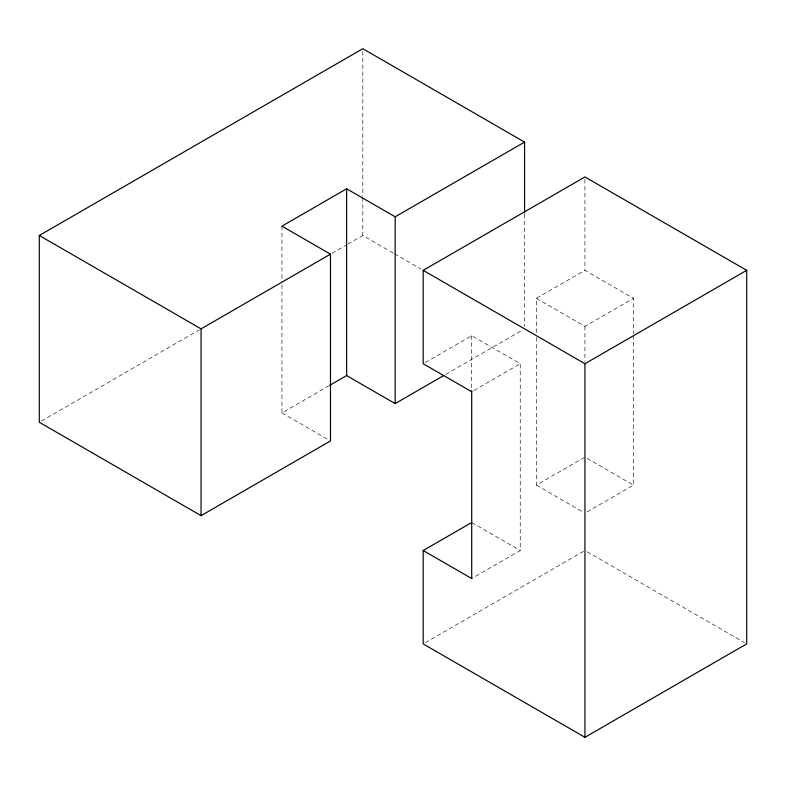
<?xml version="1.0" encoding="UTF-8"?>
<svg xmlns="http://www.w3.org/2000/svg" width="786" height="786" viewBox="0 0 786 786"><rect width="100%" height="100%" fill="white"/><g stroke="black" fill="none" stroke-linecap="round" stroke-linejoin="round"><path stroke-width="0.59" stroke-dasharray="3.93 2.95" d="M41.422 421.041L199.467 329.796M332.056 253.249L346.901 244.672M347.962 244.063L362.818 235.486L393.472 253.19M281.938 284.748L281.938 412.935L328.607 385.985M425.295 362.513L471.708 335.71L520.234 363.731L520.234 550.514L471.708 578.525M536.416 332.537L536.416 298.356L584.941 270.335L633.467 298.356L633.467 333.755M445.8 374.362L522.474 330.091M473.82 390.524L520.234 363.731M536.416 298.356L584.941 326.377L633.467 298.356M536.416 337.42L536.416 485.139L583.89 457.727M587.054 511.941L633.467 485.139L633.467 334.983M425.295 642.683L583.88 551.124M394.533 253.799L420.962 269.058M587.054 458.336L633.467 485.139M536.416 485.139L583.89 512.551M587.054 551.733L744.588 642.683M281.938 412.935L329.413 440.337M471.708 522.493L520.234 550.514M584.941 179.375L584.941 270.335M584.941 326.377L584.941 361.776M524.576 214.126L524.576 326.436M471.708 335.71L471.708 390.652M362.818 51.149L362.818 196.421M362.818 197.64L362.818 235.486M281.938 226.152L281.938 279.865"/><path stroke-width="1.18" d="M524.576 142.099L395.171 216.808L346.636 188.787L281.938 226.152L330.464 254.163L330.464 440.946L201.059 515.655L39.3 422.269L39.3 235.486L362.818 48.703L524.576 142.099L524.576 212.898M39.3 235.486L201.059 328.872L330.464 254.163M471.708 391.742L423.182 363.731L423.182 270.335L584.941 176.948L746.7 270.335L746.7 643.901L584.941 737.297L423.182 643.901L423.182 550.514L471.708 522.493M329.668 385.376L346.636 375.57L395.171 403.591L443.697 375.57M423.182 270.335L584.941 363.731L746.7 270.335M423.182 550.514L471.708 578.525L471.708 390.652M584.941 363.731L584.941 737.297M395.171 216.808L395.171 403.591M346.636 188.787L346.636 375.57M201.059 328.872L201.059 515.655"/></g></svg>
